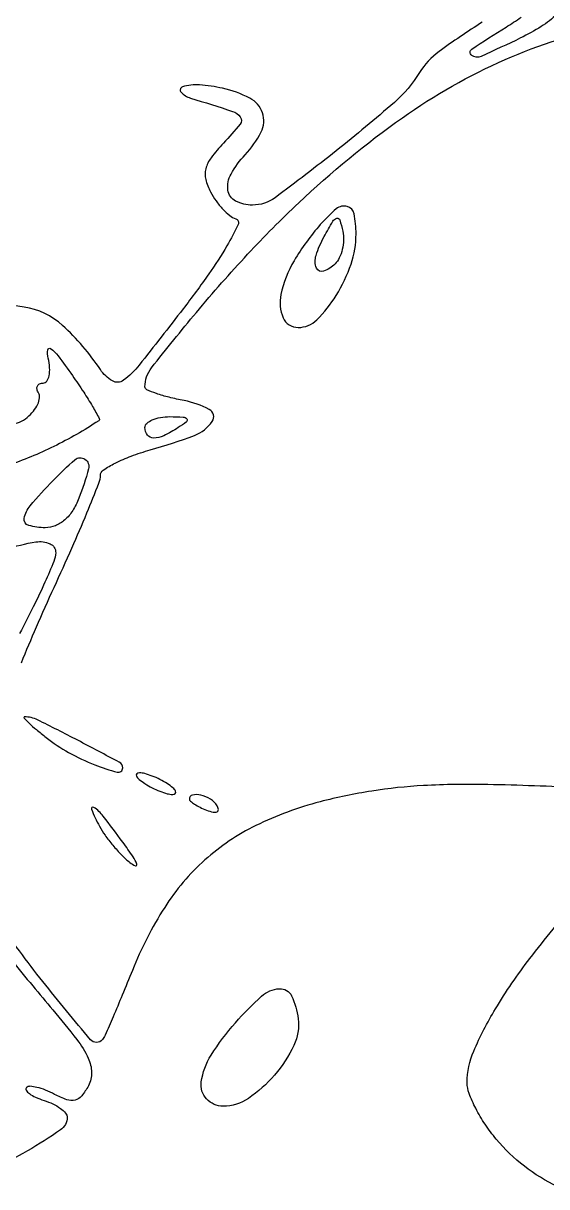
# Model space of a CAD drawing. Extents: x 4 to 800, y 0 to 528.
# Drawn here: x 563.1 to 610.2, y 317.8 to 422.3 of the extents above; entities that cross this region are included whole.
import ezdxf

# ---------------------------------------------------------------- set-up
doc = ezdxf.new("R2010")
doc.units = 0

msp = doc.modelspace()

# ---------------------------------------------------------------- linework, layer by layer
for points in [[(611.080895, 423.163708, -0.047631), (609.66152, 422.05528, -0.029443), (607.811424, 421.022978, -0.007201), (604.252066, 419.366082, -0.271804), (603.404499, 419.459276, -0.518458), (603.419188, 420.02171, -0.008625), (606.5, 422, 0.015523), (607.846185, 422.89089, 0.026937)], [(604.359619, 422.440775, 0.018082), (600.464937, 419.798318, 0.095867), (598.721843, 417.917273, -0.074036), (596.445935, 415.237072, -0.012235), (591.22164, 410.885414, -0.008422), (585.711719, 406.668796, -0.160447), (583.681202, 406, -0.11886), (582.165754, 406.365414, -0.24281), (581.472777, 407.333684, -0.166747), (581.747017, 408.79364, -0.059585), (583.021745, 410.523147, 0.071367), (584.460531, 412.574315, 0.201651), (584.582578, 414.284645, 0.193689), (583.439966, 415.615697, 0.065741), (580.996064, 416.500865, 0.03703), (578.911334, 416.799281, 0.091315), (577.381652, 416.62418, 0.552979), (577.254711, 416.155396, 0.132562), (578.106872, 415.619473, -0.003909), (581.891117, 414.425488, -0.157994), (582.584354, 413.923382, -0.341904), (582.566071, 413.278287, -0.016743), (581.064119, 411.568251, 0.027783), (579.961471, 410.255515, 0.096372), (579.480415, 409.262025, 0.125163), (579.471133, 408.31018, 0.063113), (579.902863, 407.181502, 0.033933), (580.401993, 406.384025, 0.03226), (581.012219, 405.647024, 0.033917), (581.637607, 405.068006, 0.089578), (582.170915, 404.776362, -0.450555), (582.393526, 404.253362, -0.021204), (581.385708, 402.348402, -0.02168), (579.75477, 399.817134, -0.010062), (577.432374, 396.670712, -0.003381), (573.485891, 391.614317, -0.067008), (572.073996, 390.252123, -0.299487), (571.070338, 390.200193, -0.113447), (570, 391.209797, 0.060676), (566.581858, 395.187651, 0.148133), (563.131635, 396.835623, 0.113498), (558.732571, 396.507043, 0.028258)], [(562.890625, 364.869115, -0.00711), (564.237111, 368.078687, -0.005057), (565.833333, 371.638188, 0.004021), (567.429809, 375.178578, 0.005848), (568.776042, 378.328492, 0.003103), (569.864551, 381.007081, 0.095232), (570, 381.711782, -0.250599), (570.252078, 382.183147, -0.029368), (571.316293, 382.806555, -0.029612), (572.764227, 383.439287, -0.019948), (574.480998, 383.99468, 0.02218), (578.461627, 385.302105, 0.15302), (580.060088, 386.556527, 0.448093), (579.795115, 387.635529, 0.075646), (577.526029, 388.429139, -0.014665), (576.174613, 388.723934, -0.023027), (575.035771, 389.06396, -0.019227), (574.167203, 389.405491, -0.297789), (574, 389.661336, -0.168228), (574.595339, 391.380698, -0.007451), (578.62871, 396.352397, -0.013255), (583.245355, 401.584562, -0.016264), (587.837742, 406.208123, -0.034948), (597.165037, 413.849793, -0.050851), (606.413335, 419.082632, -0.054145), (616.062122, 422.121436, -0.047558)], [(561.926382, 386.284405, 0.144007), (563.405167, 386.921296, 0.04802), (563.966441, 387.486278, 0.062283), (564.354989, 388.103643, 0.076308), (564.523087, 388.677395, 0.173268), (564.429973, 389.113307, -0.085606), (564.293609, 389.451982, -0.164444), (564.326528, 389.739534, -0.180049), (564.522171, 389.930981, -0.104952), (564.847363, 390, 0.249844), (565.175169, 390.174707, 0.098974), (565.377407, 390.660937, 0.066523), (565.423999, 391.387889, 0.039237), (565.296102, 392.25, -0.084197), (565.253471, 392.987826, -0.574706), (565.517599, 393.104921, -0.075135), (566.180327, 392.454629, -0.007676), (567.478618, 390.67223, -0.008142), (568.489203, 389.188367, -0.013559), (569.28536, 387.902806, -0.007175), (569.89067, 386.828312, -0.3889), (569.838897, 386.61957, -0.03205), (565.801137, 384.298067, -0.035492), (561.632449, 382.60026, -0.066006)], [(561.461005, 375.067937, -0.036825), (564.189789, 375.725973, -0.147074), (565.459185, 375.561252, -0.301735), (565.971884, 374.75, -0.092172), (565.810212, 373.977529, -0.00782), (565.005599, 372.104688, -0.010157), (563.957899, 369.8892, -0.007687), (562.721884, 367.5, -0.012748)], [(613.25, 353.628685, 0.006326), (604.843723, 353.915523, 0.018763), (599.075194, 353.822838, 0.025486), (594.41189, 353.333506, 0.024571), (589.764378, 352.368923, 0.050219), (583.983502, 350.231648, 0.069282), (579.399473, 347.143592, 0.068089), (575.777672, 342.875447, 0.046558), (572.867853, 337.212362, -0.002697), (571.961093, 334.987398, -0.003896), (571.133597, 333.031131, -0.002053), (570.41392, 331.384625, -0.062542), (570.18279, 331, -0.474805), (569.096137, 330.980222, -0.008179), (564.819151, 336.204138, -0.016897), (560.699644, 341.784573, -0.034375)], [(611.132434, 317.77237, -0.106653), (605.619677, 322.040141, -0.027891), (604.617075, 323.376282, -0.027899), (603.76953, 324.81558, -0.029048), (603.175805, 326.151104, -0.090305), (603, 327.116563, -0.102264), (603.586992, 329.956531, -0.034139), (605.540694, 333.747182, -0.027877), (608.637623, 338.275079, -0.015093), (612.913236, 343.5, 0.008223)], [(561.961976, 338.181088, 0.002165), (563.904538, 335.820508, 0.002797), (565.70905, 333.671505, -0.011641), (567.871252, 331.002047, -0.054606), (568.899701, 329.318611, -0.104565), (569.201378, 328.035596, -0.129202), (568.917063, 326.84503, -0.047787), (568.30976, 325.931892, -0.161025), (567.713466, 325.550454, -0.148012), (566.974612, 325.583066, -0.038368), (565.872366, 326.068308, 0.026812), (565.053935, 326.451399, 0.037548), (564.285179, 326.696903, 0.041638), (563.658419, 326.792158, 0.216541), (563.338993, 326.672326, 0.355783), (563.314687, 326.434306, 0.090775), (563.60277, 326.132975, 0.053036), (564.16309, 325.811527, 0.026892), (564.924639, 325.523918, -0.034923), (565.719073, 325.209235, -0.04552), (566.390363, 324.808719, -0.052872), (566.85747, 324.38684, -0.184705), (567, 324.014172, -0.246529), (566.402635, 322.876256, -0.019562), (563.430957, 320.993072, -0.026626), (560.119309, 319.300527, -0.055518)]]:
    msp.add_lwpolyline(points, format="xyb")
for points in [[(589.783487, 404.25, 0.045131), (587.432581, 401.005858, 0.081188), (586.232403, 397.955627, 0.15715), (586.438151, 395.882152, 0.298451), (587.784392, 395, 0.196966), (589.460308, 395.686844, 0.059437), (591.212715, 397.879984, 0.056428), (592.549874, 400.700617, 0.082674), (593, 403.404292, 0.048877), (592.822331, 405.217483, 0.287104), (592.196303, 405.883417, 0.243744), (591.224254, 405.66497, 0.038592)], [(591.110447, 400.710447, -0.108572), (590.079637, 400.051035, -0.40575), (589.442865, 400.333951, -0.17457), (589.401321, 401.483264, -0.048587), (590.125234, 403.164354, -0.00812), (590.915826, 404.545282, -0.19123), (591.26543, 404.814768, -0.408819), (591.537003, 404.667333, -0.022865), (591.800035, 403.64378, -0.059772), (591.868463, 402.853878, -0.049517), (591.757323, 402.016423, -0.051518), (591.494537, 401.258722, -0.087375)], [(577, 386, -0.031558), (575.698623, 385.270972, -0.112355), (574.772965, 385.060308, -0.234725), (574.224247, 385.332924, -0.163584), (574, 386, -0.210568), (574.167975, 386.381177, -0.082215), (574.660938, 386.701752, -0.062416), (575.388595, 386.917196, -0.042523), (576.25, 386.984687, -0.011293), (577.444209, 386.949578, -0.220444), (577.762149, 386.781653, -0.409657), (577.728886, 386.520491, -0.023197)], [(568.057592, 379.651478, -0.0508), (567.500657, 378.540907, -0.071632), (566.780389, 377.701854, -0.082164), (565.938939, 377.180793, -0.097933), (565.024751, 377, -0.070778), (563.543343, 377.210759, -0.380315), (563.144855, 377.84451, -0.137138), (563.675971, 378.978231, -0.013326), (565.733762, 381.243995, -0.023699), (567.702319, 383.112857, -0.340522), (568.606154, 383.163181, -0.321229), (568.925216, 382.284663, -0.022518)], [(565.115141, 358.137561, 0.039464), (567.135655, 356.801838, 0.031998), (569.485304, 355.692039, 0.03048), (571.508618, 355.029722, 0.491161), (572, 355.409273, 0.276454), (571.693325, 355.921541, 0.003036), (567.955374, 357.895452, 0.005358), (564.336015, 359.729706, 0.115091), (563.177312, 360, 0.64799), (563.132088, 359.898968, 0.019049), (563.56215, 359.452908, 0.017095), (564.231039, 358.852648, 0.008545)], [(574, 354, 0.026766), (574.647707, 353.628962, 0.024204), (575.353125, 353.315379, 0.024967), (576.012663, 353.096832, 0.067616), (576.5, 353.030626, 0.190341), (576.732273, 353.122372, 0.335455), (576.765625, 353.315379, 0.102785), (576.514186, 353.625641, 0.027796), (576, 354, 0.026766), (575.352293, 354.371038, 0.024204), (574.646875, 354.684621, 0.024967), (573.987337, 354.903168, 0.067616), (573.5, 354.969374, 0.190341), (573.267727, 354.877628, 0.335455), (573.234375, 354.684621, 0.102785), (573.485814, 354.374359, 0.027796)], [(578, 352.606989, 0.2252), (578.088769, 352.419896, 0.029412), (578.455882, 352.154486, 0.029555), (578.957462, 351.875192, 0.020646), (579.551938, 351.618443, 0.036408), (580.131719, 351.443138, 0.155351), (580.487528, 351.474315, 0.32948), (580.606889, 351.674071, 0.1144), (580.492921, 352.011454, 0.115814), (579.901891, 352.603931, 0.080554), (579.026239, 352.969265, 0.115534), (578.291154, 352.972535, 0.349578)], [(569.91022, 350.167756, 0.032955), (570.411467, 349.363406, 0.01871), (571.115572, 348.457267, 0.01862), (571.89653, 347.593743, 0.029068), (572.63655, 346.917756, 0.074002), (573.139313, 346.620231, 0.6446), (573.277015, 346.750723, 0.066309), (572.938007, 347.425965, 0.008553), (572.003088, 348.75, 0.007154), (570.250497, 351.073555, 0.078875), (569.402343, 351.868197, 0.744005), (569.188283, 351.693712, 0.024753)], [(587.797397, 332.870046, -0.142293), (587.40289, 330.473258, -0.065867), (585.664179, 327.80412, -0.066168), (583.307264, 325.695975, -0.150521), (581.047749, 325, -0.209913), (579.543284, 325.660727, -0.225536), (579.071981, 327.186954, -0.105331), (579.962368, 329.596051, -0.039176), (582.13674, 332.502957, -0.029353), (584.493759, 334.889272, -0.168603), (586.10717, 335.569172, -0.307132), (587.202851, 334.925404, -0.081192)]]:
    msp.add_lwpolyline(points, format="xyb", close=True)

doc.saveas('drawing.dxf')
